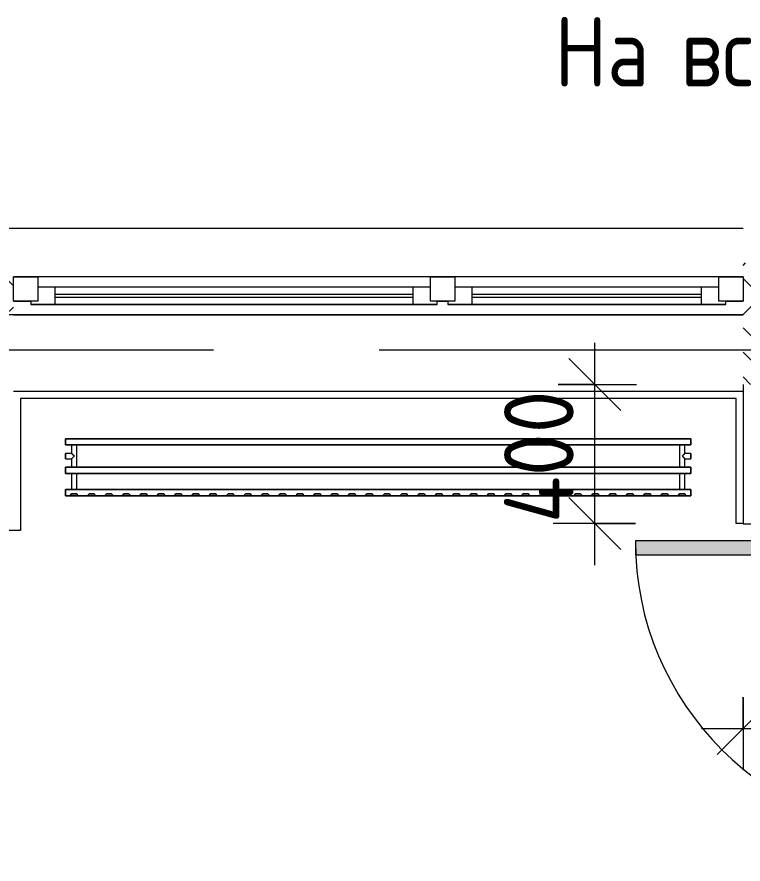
# Model space of a CAD drawing. Header units: millimetres. Extents: x 35787 to 244346, y -8553 to 29000.
# Drawn here: x 48770 to 50860, y 25520 to 27958 of the extents above; entities that cross this region are included whole.
import ezdxf

# ---------------------------------------------------------------- set-up
doc = ezdxf.new("R2010")
doc.units = ezdxf.units.MM
doc.linetypes.add('Осевая', pattern=[3175, 635, -476.25, 1587.5, -476.25])
for name, color, linetype, lineweight in [('A-ANNO-DIMS', 7, 'Continuous', 9), ('A-ANNO-DIMS-100', 7, 'Continuous', 9), ('A-GLAZ', 7, 'Continuous', 9), ('A-WALL', 7, 'Continuous', 9), ('A-WALL-IDEN', 7, 'Continuous', 9), ('I-WALL', 7, 'Continuous', 9), ('Оси-2', 7, 'Осевая', 9)]:
    doc.layers.add(name, color=color, linetype=linetype, lineweight=lineweight)
for name, color, linetype, lineweight, true_color in [('A-DOOR-1', 7, 'Continuous', 9, 0xaaaaaa), ('A-DOOR-2', 7, 'Continuous', 9, 0xe2e2e2), ('A-DOOR-FRAM-1', 7, 'Continuous', 9, 0xe2e2e2), ('A-DOOR-FRAM-2', 7, 'Continuous', 9, 0xaaaaaa), ('A-FLOR-1', 7, 'Continuous', 9, 0xaaaaaa), ('I-WALL-3', 7, 'Continuous', 9, 0x008040), ('M-EQPM-1', 7, 'Continuous', 9, 0xaaaaaa)]:
    doc.layers.add(name, color=color, linetype=linetype, lineweight=lineweight, true_color=true_color)
doc.styles.add('GOST Common_1', font='GOST_Common.ttf', dxfattribs={"width": 0.9, "height": 200})
doc.styles.add('ISOCPEUR_1', font='isocpeur.ttf', dxfattribs={"width": 0.9, "height": 200})
doc.dimstyles.new('ISO-2_0_0_9К_Средний_округл2_1', dxfattribs={"dimscale": 304.8, "dimtxt": 199.196235, "dimasz": 0.492126, "dimexe": 0.393701, "dimexo": 0, "dimgap": 0, "dimtad": 1, "dimdec": 0, "dimrnd": 10, "dimzin": 0, "dimdsep": 46, "dimtxsty": 'ISOCPEUR_1', "dimblk1": 'OBLIQUE', "dimblk2": 'OBLIQUE', "dimsah": 1, "dimcen": 0.09, "dimdle": 0.393701, "dimazin": 0, "dimtfac": 1, "dimtdec": 4, "dimtix": 1, "dimtmove": 0, "dimatfit": 3, "dimfxl": 1, "dimtvp": 1, "dimtolj": 1, "dimtzin": 0, "dimarcsym": 2})
pattern_1 = [(45, (0, 0), (-70.71068, 70.71068), []), (135, (0, 0), (-70.71068, -70.71068), [])]

# ---------------------------------------------------------------- blocks, each defined once
blk = doc.blocks.new('120_Окно_СКБ_2Ст - 120_Окно_СКБ_2Ст 2100х2400 _мал створка справа_-19092174-План монтажа стен и перегородок 1 этажа  в осях 12-23')
at = {"layer": 'A-GLAZ'}
for p, q in [((-1050, -75), (-1050, -5)), ((-1050, -5), (-980, -5)), ((1050, -5), (-1050, -5)), ((-980, -5), (-980, -75)), ((150, -75), (150, -5)), ((150, -5), (220, -5)), ((220, -5), (220, -75)), ((980, -75), (980, -5)), ((980, -5), (1050, -5)), ((1050, -5), (1050, -75)), ((150, -35), (-980, -35)), ((-980, -35), (-980, -75)), ((-930, -85), (-930, -35)), ((100, -85), (100, -35)), ((150, -75), (150, -35)), ((980, -35), (220, -35)), ((220, -35), (220, -75)), ((270, -85), (270, -35)), ((930, -85), (930, -35)), ((980, -75), (980, -35)), ((-930, -55), (100, -55)), ((100, -65), (-930, -65)), ((270, -55), (930, -55)), ((930, -65), (270, -65)), ((-980, -75), (-1050, -75)), ((-1050, -75), (-1000, -75)), ((-980, -75), (-1000, -75)), ((-1000, -75), (-1000, -85)), ((-1000, -85), (170, -85)), ((170, -85), (-1000, -85)), ((220, -75), (150, -75)), ((170, -75), (150, -75)), ((170, -75), (200, -75)), ((170, -85), (170, -75)), ((220, -75), (200, -75)), ((200, -75), (200, -85)), ((200, -85), (1000, -85)), ((1000, -85), (200, -85)), ((1050, -75), (980, -75)), ((1000, -75), (980, -75)), ((1000, -75), (1050, -75)), ((1000, -85), (1000, -75))]:
    blk.add_line(p, q, dxfattribs=at)
blk = doc.blocks.new('110_Дверь_СКБ_1Ст_Внутренняя1 - Д-26л 950х2100 EIW30-32941023-План монтажа стен и перегородок 1 этажа  в осях 12-23')
at = {"layer": 'A-DOOR-1'}
h = blk.add_hatch(dxfattribs=at)
h.set_pattern_fill('FP_30', color=256, style=0, pattern_type=2)
h.set_pattern_definition([(135, (1826.41, 164.685), (-14.14214, -14.14214), []), (225, (1826.41, 164.685), (14.14214, -14.14214), [])])
h.paths.add_polyline_path([(462.5, -100), (487.5, -100), (487.5, 100), (462.5, 100), (462.5, 21)])
at = {"layer": 'A-DOOR-2'}
h = blk.add_hatch(color=256, dxfattribs=at)
h.paths.add_polyline_path([(-437.5, 21), (-437.5, 20), (-402.5, 21), (-402.5, 60), (-412.5, 60), (-412.5, 100), (-437.5, 100)])
h.paths.add_polyline_path([(427.5, 60), (427.5, 20), (462.5, 21), (462.5, 100), (437.5, 100), (437.5, 60)])
at = {"layer": 'A-DOOR-FRAM-1'}
for points in [[(397.5, 100), (437.5, 100), (437.5, 950), (397.5, 950), (397.5, 746.5)], [(-492.5, 100), (-422.5, 100), (-422.5, 108), (-492.5, 108)], [(447.5, 100), (517.5, 100), (517.5, 108), (447.5, 108)], [(-437.5, -100), (-422.5, -100), (-422.5, 20), (-437.5, 20)], [(447.5, -100), (462.5, -100), (462.5, 20), (447.5, 20)], [(-492.5, -108), (-422.5, -108), (-422.5, -100), (-492.5, -100)], [(447.5, -108), (517.5, -108), (517.5, -100), (447.5, -100)]]:
    blk.add_hatch(color=256, dxfattribs=at).paths.add_polyline_path(points)
at = {"layer": 'A-DOOR-FRAM-2'}
h = blk.add_hatch(dxfattribs=at)
h.set_pattern_fill('FP_31', color=256, style=0, pattern_type=2)
h.set_pattern_definition([(45, (-296.384, 164.685), (-14.1421, 14.1421), []), (135, (-296.384, 164.685), (-14.1421, -14.1421), [])])
h.paths.add_polyline_path([(-462.5, -100), (-437.5, -100), (-437.5, 100), (-462.5, 100), (-462.5, 21)])
at = {"layer": 'A-DOOR-1'}
for p, q in [((437.5, 950), (397.5, 950)), ((397.5, 950), (397.5, 100)), ((437.5, 100), (437.5, 950)), ((397.5, 100), (437.5, 100))]:
    blk.add_line(p, q, dxfattribs=at)
blk.add_arc((437.5, 100), 850, 90, 180, dxfattribs=at)
at = {"layer": 'A-DOOR-FRAM-2'}
for p, q in [((-422.5, 108), (-492.5, 108)), ((-492.5, 108), (-492.5, 100)), ((-492.5, 100), (-422.5, 100)), ((-437.5, 100), (-462.5, 100)), ((-462.5, 100), (-462.5, -100)), ((-412.5, 100), (-437.5, 100)), ((-437.5, 100), (-437.5, 20)), ((-437.5, -100), (-437.5, 100)), ((-422.5, 100), (-437.5, 100)), ((-437.5, 100), (-437.5, 99)), ((-437.5, 99), (-422.5, 99)), ((-422.5, 100), (-422.5, 108)), ((-422.5, 99), (-422.5, 100)), ((-412.5, 60), (-412.5, 100)), ((437.5, 100), (437.5, 60)), ((462.5, 100), (437.5, 100)), ((517.5, 108), (447.5, 108)), ((447.5, 108), (447.5, 100)), ((462.5, 100), (447.5, 100)), ((447.5, 100), (447.5, 99)), ((447.5, 100), (517.5, 100)), ((447.5, 99), (462.5, 99)), ((462.5, 20), (462.5, 100)), ((487.5, 100), (462.5, 100)), ((462.5, 100), (462.5, -100)), ((462.5, 99), (462.5, 100)), ((487.5, -100), (487.5, 100)), ((517.5, 100), (517.5, 108)), ((-402.5, 60), (-412.5, 60)), ((-402.5, 20), (-402.5, 60)), ((437.5, 60), (427.5, 60)), ((427.5, 60), (427.5, 20)), ((-437.5, 20), (-402.5, 20)), ((-422.5, 20), (-437.5, 20)), ((-437.5, 20), (-437.5, -100)), ((-422.5, -100), (-422.5, 20)), ((427.5, 20), (462.5, 20)), ((462.5, 20), (447.5, 20)), ((447.5, 20), (447.5, -100)), ((462.5, -100), (462.5, 20)), ((-422.5, -100), (-492.5, -100)), ((-492.5, -100), (-492.5, -108)), ((-492.5, -108), (-422.5, -108)), ((-462.5, -100), (-437.5, -100)), ((-437.5, -100), (-422.5, -100)), ((-422.5, -108), (-422.5, -100)), ((447.5, -100), (462.5, -100)), ((517.5, -100), (447.5, -100)), ((447.5, -100), (447.5, -108)), ((447.5, -108), (517.5, -108)), ((462.5, -100), (487.5, -100)), ((517.5, -108), (517.5, -100))]:
    blk.add_line(p, q, dxfattribs=at)
blk = doc.blocks.new('radiator_prado_classic_z_tip_30_po exemplyaru - Classic Z Тип 30-500-V63-План монтажа стен и перегородок 1 этажа  в осях 12-23')
at = {"layer": 'M-EQPM-1'}
for p, q in [((0, 228), (0, 210)), ((1800, 228), (0, 228)), ((0, 210), (0, 228)), ((0, 228), (12.5, 228)), ((12.5, 228), (37.5, 228)), ((37.5, 228), (12.5, 228)), ((12.5, 228), (37.5, 228)), ((12.5, 228), (17.5, 223)), ((12.5, 228), (17.5, 223)), ((32.5, 223), (17.5, 223)), ((17.5, 223), (32.5, 223)), ((32.5, 223), (37.5, 228)), ((37.5, 228), (32.5, 223)), ((37.5, 228), (62.5, 228)), ((62.5, 228), (87.5, 228)), ((87.5, 228), (62.5, 228)), ((62.5, 228), (87.5, 228)), ((62.5, 228), (67.5, 223)), ((62.5, 228), (67.5, 223)), ((82.5, 223), (67.5, 223)), ((67.5, 223), (82.5, 223)), ((82.5, 223), (87.5, 228)), ((87.5, 228), (82.5, 223)), ((87.5, 228), (112.5, 228)), ((112.5, 228), (137.5, 228)), ((137.5, 228), (112.5, 228)), ((112.5, 228), (137.5, 228)), ((112.5, 228), (117.5, 223)), ((112.5, 228), (117.5, 223)), ((132.5, 223), (117.5, 223)), ((117.5, 223), (132.5, 223)), ((132.5, 223), (137.5, 228)), ((137.5, 228), (132.5, 223)), ((137.8, 228), (162.5, 228)), ((162.5, 228), (187.5, 228)), ((187.5, 228), (162.5, 228)), ((162.5, 228), (187.5, 228)), ((162.5, 228), (167.5, 223)), ((162.5, 228), (167.5, 223)), ((182.5, 223), (167.5, 223)), ((167.5, 223), (182.5, 223)), ((182.5, 223), (187.5, 228)), ((187.5, 228), (182.5, 223)), ((187.5, 228), (212.5, 228)), ((212.5, 228), (237.5, 228)), ((237.5, 228), (212.5, 228)), ((212.5, 228), (237.5, 228)), ((212.5, 228), (217.5, 223)), ((212.5, 228), (217.5, 223)), ((232.5, 223), (217.5, 223)), ((217.5, 223), (232.5, 223)), ((232.5, 223), (237.5, 228)), ((237.5, 228), (232.5, 223)), ((237.5, 228), (262.5, 228)), ((262.5, 228), (287.5, 228)), ((287.5, 228), (262.5, 228)), ((262.5, 228), (287.5, 228)), ((262.5, 228), (267.5, 223)), ((262.5, 228), (267.5, 223)), ((282.5, 223), (267.5, 223)), ((267.5, 223), (282.5, 223)), ((282.5, 223), (287.5, 228)), ((287.5, 228), (282.5, 223)), ((287.5, 228), (312.5, 228)), ((312.5, 228), (337.5, 228)), ((337.5, 228), (312.5, 228)), ((312.5, 228), (337.5, 228)), ((312.5, 228), (317.5, 223)), ((312.5, 228), (317.5, 223)), ((332.5, 223), (317.5, 223)), ((317.5, 223), (332.5, 223)), ((332.5, 223), (337.5, 228)), ((337.5, 228), (332.5, 223)), ((337.5, 228), (362.5, 228)), ((362.5, 228), (387.5, 228)), ((387.5, 228), (362.5, 228)), ((362.5, 228), (387.5, 228)), ((362.5, 228), (367.5, 223)), ((362.5, 228), (367.5, 223)), ((382.5, 223), (367.5, 223)), ((367.5, 223), (382.5, 223)), ((382.5, 223), (387.5, 228)), ((387.5, 228), (382.5, 223)), ((387.5, 228), (412.5, 228)), ((412.5, 228), (437.5, 228)), ((437.5, 228), (412.5, 228)), ((412.5, 228), (437.5, 228)), ((412.5, 228), (417.5, 223)), ((412.5, 228), (417.5, 223)), ((432.5, 223), (417.5, 223)), ((417.5, 223), (432.5, 223)), ((432.5, 223), (437.5, 228)), ((437.5, 228), (432.5, 223)), ((437.5, 228), (462.5, 228)), ((462.5, 228), (487.5, 228)), ((487.5, 228), (462.5, 228)), ((462.5, 228), (487.5, 228)), ((462.5, 228), (467.5, 223)), ((462.5, 228), (467.5, 223)), ((482.5, 223), (467.5, 223)), ((467.5, 223), (482.5, 223)), ((482.5, 223), (487.5, 228)), ((487.5, 228), (482.5, 223)), ((487.5, 228), (512.5, 228)), ((512.5, 228), (537.5, 228)), ((537.5, 228), (512.5, 228)), ((512.5, 228), (537.5, 228)), ((512.5, 228), (517.5, 223)), ((512.5, 228), (517.5, 223)), ((532.5, 223), (517.5, 223)), ((517.5, 223), (532.5, 223)), ((532.5, 223), (537.5, 228)), ((537.5, 228), (532.5, 223)), ((537.5, 228), (562.5, 228)), ((562.5, 228), (587.5, 228)), ((587.5, 228), (562.5, 228)), ((562.5, 228), (587.5, 228)), ((562.5, 228), (567.5, 223)), ((562.5, 228), (567.5, 223)), ((582.5, 223), (567.5, 223)), ((567.5, 223), (582.5, 223)), ((582.5, 223), (587.5, 228)), ((587.5, 228), (582.5, 223)), ((587.5, 228), (612.5, 228)), ((612.5, 228), (637.5, 228)), ((637.5, 228), (612.5, 228)), ((612.5, 228), (637.5, 228)), ((612.5, 228), (617.5, 223)), ((612.5, 228), (617.5, 223)), ((632.5, 223), (617.5, 223)), ((617.5, 223), (632.5, 223)), ((632.5, 223), (637.5, 228)), ((637.5, 228), (632.5, 223)), ((637.5, 228), (662.5, 228)), ((662.5, 228), (687.5, 228)), ((687.5, 228), (662.5, 228)), ((662.5, 228), (687.5, 228)), ((662.5, 228), (667.5, 223)), ((662.5, 228), (667.5, 223)), ((682.5, 223), (667.5, 223)), ((667.5, 223), (682.5, 223)), ((682.5, 223), (687.5, 228)), ((687.5, 228), (682.5, 223)), ((687.5, 228), (712.5, 228)), ((712.5, 228), (737.5, 228)), ((737.5, 228), (712.5, 228)), ((712.5, 228), (737.5, 228)), ((712.5, 228), (717.5, 223)), ((712.5, 228), (717.5, 223)), ((732.5, 223), (717.5, 223)), ((717.5, 223), (732.5, 223)), ((732.5, 223), (737.5, 228)), ((737.5, 228), (732.5, 223)), ((737.5, 228), (762.5, 228)), ((762.5, 228), (787.5, 228)), ((787.5, 228), (762.5, 228)), ((762.5, 228), (787.5, 228)), ((762.5, 228), (767.5, 223)), ((762.5, 228), (767.5, 223)), ((782.5, 223), (767.5, 223)), ((767.5, 223), (782.5, 223)), ((782.5, 223), (787.5, 228)), ((787.5, 228), (782.5, 223)), ((787.5, 228), (812.5, 228)), ((812.5, 228), (837.5, 228)), ((837.5, 228), (812.5, 228)), ((812.5, 228), (837.5, 228)), ((812.5, 228), (817.5, 223)), ((812.5, 228), (817.5, 223)), ((832.5, 223), (817.5, 223)), ((817.5, 223), (832.5, 223)), ((832.5, 223), (837.5, 228)), ((837.5, 228), (832.5, 223)), ((837.5, 228), (862.5, 228)), ((862.5, 228), (887.5, 228)), ((887.5, 228), (862.5, 228)), ((862.5, 228), (887.5, 228)), ((862.5, 228), (867.5, 223)), ((862.5, 228), (867.5, 223)), ((882.5, 223), (867.5, 223)), ((867.5, 223), (882.5, 223)), ((882.5, 223), (887.5, 228)), ((887.5, 228), (882.5, 223)), ((887.5, 228), (912.5, 228)), ((912.5, 228), (937.5, 228)), ((937.5, 228), (912.5, 228)), ((912.5, 228), (937.5, 228)), ((912.5, 228), (917.5, 223)), ((912.5, 228), (917.5, 223)), ((932.5, 223), (917.5, 223)), ((917.5, 223), (932.5, 223)), ((932.5, 223), (937.5, 228)), ((937.5, 228), (932.5, 223)), ((937.5, 228), (962.5, 228)), ((962.5, 228), (987.5, 228)), ((987.5, 228), (962.5, 228)), ((962.5, 228), (987.5, 228)), ((962.5, 228), (967.5, 223)), ((962.5, 228), (967.5, 223)), ((982.5, 223), (967.5, 223)), ((967.5, 223), (982.5, 223)), ((982.5, 223), (987.5, 228)), ((987.5, 228), (982.5, 223)), ((987.5, 228), (1012.5, 228)), ((1012.5, 228), (1037.5, 228)), ((1037.5, 228), (1012.5, 228)), ((1012.5, 228), (1037.5, 228)), ((1012.5, 228), (1017.5, 223)), ((1012.5, 228), (1017.5, 223)), ((1032.5, 223), (1017.5, 223)), ((1017.5, 223), (1032.5, 223)), ((1032.5, 223), (1037.5, 228)), ((1037.5, 228), (1032.5, 223)), ((1037.5, 228), (1062.5, 228)), ((1062.5, 228), (1087.5, 228)), ((1087.5, 228), (1062.5, 228)), ((1062.5, 228), (1087.5, 228)), ((1062.5, 228), (1067.5, 223)), ((1062.5, 228), (1067.5, 223)), ((1082.5, 223), (1067.5, 223)), ((1067.5, 223), (1082.5, 223)), ((1082.5, 223), (1087.5, 228)), ((1087.5, 228), (1082.5, 223)), ((1087.5, 228), (1112.5, 228)), ((1112.5, 228), (1137.5, 228)), ((1137.5, 228), (1112.5, 228)), ((1112.5, 228), (1137.5, 228)), ((1112.5, 228), (1117.5, 223)), ((1112.5, 228), (1117.5, 223)), ((1132.5, 223), (1117.5, 223)), ((1117.5, 223), (1132.5, 223)), ((1132.5, 223), (1137.5, 228)), ((1137.5, 228), (1132.5, 223)), ((1137.5, 228), (1162.5, 228)), ((1162.5, 228), (1187.5, 228)), ((1187.5, 228), (1162.5, 228)), ((1162.5, 228), (1187.5, 228)), ((1162.5, 228), (1167.5, 223)), ((1162.5, 228), (1167.5, 223)), ((1182.5, 223), (1167.5, 223)), ((1167.5, 223), (1182.5, 223)), ((1182.5, 223), (1187.5, 228)), ((1187.5, 228), (1182.5, 223)), ((1187.5, 228), (1212.5, 228)), ((1212.5, 228), (1237.5, 228)), ((1237.5, 228), (1212.5, 228)), ((1212.5, 228), (1237.5, 228)), ((1212.5, 228), (1217.5, 223)), ((1212.5, 228), (1217.5, 223)), ((1232.5, 223), (1217.5, 223)), ((1217.5, 223), (1232.5, 223)), ((1232.5, 223), (1237.5, 228)), ((1237.5, 228), (1232.5, 223)), ((1237.5, 228), (1262.5, 228)), ((1262.5, 228), (1287.5, 228)), ((1287.5, 228), (1262.5, 228)), ((1262.5, 228), (1287.5, 228)), ((1262.5, 228), (1267.5, 223)), ((1262.5, 228), (1267.5, 223)), ((1282.5, 223), (1267.5, 223)), ((1267.5, 223), (1282.5, 223)), ((1282.5, 223), (1287.5, 228)), ((1287.5, 228), (1282.5, 223)), ((1287.5, 228), (1312.5, 228)), ((1312.5, 228), (1337.5, 228)), ((1337.5, 228), (1312.5, 228)), ((1312.5, 228), (1337.5, 228)), ((1312.5, 228), (1317.5, 223)), ((1312.5, 228), (1317.5, 223)), ((1332.5, 223), (1317.5, 223)), ((1317.5, 223), (1332.5, 223)), ((1332.5, 223), (1337.5, 228)), ((1337.5, 228), (1332.5, 223)), ((1337.5, 228), (1362.5, 228)), ((1362.5, 228), (1387.5, 228)), ((1387.5, 228), (1362.5, 228)), ((1362.5, 228), (1387.5, 228)), ((1362.5, 228), (1367.5, 223)), ((1362.5, 228), (1367.5, 223)), ((1382.5, 223), (1367.5, 223)), ((1367.5, 223), (1382.5, 223)), ((1382.5, 223), (1387.5, 228)), ((1387.5, 228), (1382.5, 223)), ((1387.5, 228), (1412.5, 228)), ((1412.5, 228), (1437.5, 228)), ((1437.5, 228), (1412.5, 228)), ((1412.5, 228), (1437.5, 228)), ((1412.5, 228), (1417.5, 223)), ((1412.5, 228), (1417.5, 223)), ((1432.5, 223), (1417.5, 223)), ((1417.5, 223), (1432.5, 223)), ((1432.5, 223), (1437.5, 228)), ((1437.5, 228), (1432.5, 223)), ((1437.5, 228), (1462.5, 228)), ((1462.5, 228), (1487.5, 228)), ((1487.5, 228), (1462.5, 228)), ((1462.5, 228), (1487.5, 228)), ((1462.5, 228), (1467.5, 223)), ((1462.5, 228), (1467.5, 223)), ((1482.5, 223), (1467.5, 223)), ((1467.5, 223), (1482.5, 223)), ((1482.5, 223), (1487.5, 228)), ((1487.5, 228), (1482.5, 223)), ((1487.5, 228), (1512.5, 228)), ((1512.5, 228), (1537.5, 228)), ((1537.5, 228), (1512.5, 228)), ((1512.5, 228), (1537.5, 228)), ((1512.5, 228), (1517.5, 223)), ((1512.5, 228), (1517.5, 223)), ((1532.5, 223), (1517.5, 223)), ((1517.5, 223), (1532.5, 223)), ((1532.5, 223), (1537.5, 228)), ((1537.5, 228), (1532.5, 223)), ((1537.5, 228), (1562.5, 228)), ((1562.5, 228), (1587.5, 228)), ((1587.5, 228), (1562.5, 228)), ((1562.5, 228), (1587.5, 228)), ((1562.5, 228), (1567.5, 223)), ((1562.5, 228), (1567.5, 223)), ((1582.5, 223), (1567.5, 223)), ((1567.5, 223), (1582.5, 223)), ((1582.5, 223), (1587.5, 228)), ((1587.5, 228), (1582.5, 223)), ((1587.5, 228), (1612.5, 228)), ((1612.5, 228), (1637.5, 228)), ((1637.5, 228), (1612.5, 228)), ((1612.5, 228), (1637.5, 228)), ((1612.5, 228), (1617.5, 223)), ((1612.5, 228), (1617.5, 223)), ((1632.5, 223), (1617.5, 223)), ((1617.5, 223), (1632.5, 223)), ((1632.5, 223), (1637.5, 228)), ((1637.5, 228), (1632.5, 223)), ((1637.5, 228), (1662.5, 228)), ((1662.5, 228), (1687.5, 228)), ((1687.5, 228), (1662.5, 228)), ((1662.5, 228), (1687.5, 228)), ((1662.5, 228), (1667.5, 223)), ((1662.5, 228), (1667.5, 223)), ((1682.5, 223), (1667.5, 223)), ((1667.5, 223), (1682.5, 223)), ((1682.5, 223), (1687.5, 228)), ((1687.5, 228), (1682.5, 223)), ((1687.5, 228), (1712.5, 228)), ((1712.5, 228), (1737.5, 228)), ((1737.5, 228), (1712.5, 228)), ((1712.5, 228), (1737.5, 228)), ((1712.5, 228), (1717.5, 223)), ((1712.5, 228), (1717.5, 223)), ((1732.5, 223), (1717.5, 223)), ((1717.5, 223), (1732.5, 223)), ((1732.5, 223), (1737.5, 228)), ((1737.5, 228), (1732.5, 223)), ((1737.5, 228), (1762.5, 228)), ((1762.5, 228), (1787.5, 228)), ((1787.5, 228), (1762.5, 228)), ((1762.5, 228), (1787.5, 228)), ((1762.5, 228), (1767.5, 223)), ((1762.5, 228), (1767.5, 223)), ((1782.5, 223), (1767.5, 223)), ((1767.5, 223), (1782.5, 223)), ((1782.5, 223), (1787.5, 228)), ((1787.5, 228), (1782.5, 223)), ((1787.5, 228), (1800, 228)), ((1800, 210), (1800, 228)), ((1800, 228), (1800, 210)), ((0, 210), (1800, 210)), ((17.5, 210), (0, 210)), ((17.5, 210), (17.5, 164)), ((17.5, 210), (17.5, 164)), ((32.5, 210), (17.5, 210)), ((17.5, 210), (32.5, 210)), ((17.8, 210), (17.5, 210)), ((17.5, 210), (32.5, 210)), ((19.7, 210), (17.8, 210)), ((31.5, 210), (18.5, 210)), ((21.2, 210), (19.7, 210)), ((32.5, 210), (21.2, 210)), ((32.5, 164), (32.5, 210)), ((32.5, 164), (32.5, 210)), ((1767.5, 210), (32.5, 210)), ((1767.5, 210), (1767.5, 164)), ((1767.5, 210), (1767.5, 164)), ((1782.5, 210), (1767.5, 210)), ((1767.5, 210), (1782.5, 210)), ((1773.1, 210), (1767.5, 210)), ((1767.5, 210), (1776.9, 210)), ((1769.7, 210), (1768.5, 210)), ((1781.5, 210), (1771.2, 210)), ((1782.5, 210), (1773.1, 210)), ((1776.9, 210), (1778.7, 210)), ((1778.7, 210), (1782.2, 210)), ((1782.2, 210), (1782.5, 210)), ((1782.5, 164), (1782.5, 210)), ((1782.5, 164), (1782.5, 210)), ((1800, 210), (1782.5, 210)), ((1800, 164), (0, 164)), ((0, 164), (0, 146)), ((0, 146), (0, 164)), ((0, 164), (17.5, 164)), ((32.5, 164), (17.5, 164)), ((17.5, 164), (17.8, 164)), ((19.7, 164), (17.5, 164)), ((17.5, 164), (32.5, 164)), ((17.8, 164), (18.5, 164)), ((18.5, 164), (19.7, 164)), ((18.5, 164), (31.5, 164)), ((19.7, 164), (21.2, 164)), ((21.2, 164), (19.7, 164)), ((21.2, 164), (23.1, 164)), ((23.1, 164), (21.2, 164)), ((23.1, 164), (25, 164)), ((28.7, 164), (23.1, 164)), ((25, 164), (26.9, 164)), ((26.9, 164), (28.7, 164)), ((28.7, 164), (32.5, 164)), ((31.5, 164), (28.7, 164)), ((32.5, 164), (31.5, 164)), ((32.5, 164), (1767.5, 164)), ((1771.2, 164), (1767.5, 164)), ((1767.5, 164), (1782.5, 164)), ((1767.8, 164), (1767.5, 164)), ((1767.5, 164), (1776.9, 164)), ((1768.5, 164), (1767.8, 164)), ((1782.5, 164), (1768.5, 164)), ((1768.5, 164), (1769.7, 164)), ((1773.1, 164), (1771.2, 164)), ((1771.2, 164), (1781.5, 164)), ((1778.7, 164), (1773.1, 164)), ((1776.9, 164), (1782.5, 164)), ((1781.5, 164), (1778.7, 164)), ((1782.2, 164), (1781.5, 164)), ((1782.5, 164), (1782.2, 164)), ((1782.5, 164), (1800, 164)), ((1800, 146), (1800, 164)), ((1800, 164), (1800, 146)), ((0, 146), (1800, 146)), ((17.5, 146), (0, 146)), ((17.5, 146), (17.5, 121.5)), ((17.5, 146), (17.5, 121.5)), ((17.5, 146), (32.5, 146)), ((17.8, 146), (17.5, 146)), ((17.5, 146), (17.8, 146)), ((32.5, 146), (17.5, 146)), ((18.5, 146), (17.8, 146)), ((17.8, 146), (18.5, 146)), ((19.7, 146), (18.5, 146)), ((18.5, 146), (32.5, 146)), ((31.5, 146), (18.5, 146)), ((21.2, 146), (19.7, 146)), ((23.1, 146), (21.2, 146)), ((25, 146), (23.1, 146)), ((26.9, 146), (25, 146)), ((28.7, 146), (26.9, 146)), ((30.3, 146), (28.7, 146)), ((31.5, 146), (30.3, 146)), ((32.2, 146), (31.5, 146)), ((32.5, 146), (32.2, 146)), ((32.5, 82), (32.5, 146)), ((32.5, 82), (32.5, 146)), ((1767.5, 146), (32.5, 146)), ((1767.5, 146), (1767.5, 82)), ((1767.5, 146), (1767.5, 82)), ((1767.5, 146), (1768.5, 146)), ((1782.5, 146), (1767.5, 146)), ((1767.5, 146), (1782.5, 146)), ((1771.2, 146), (1767.5, 146)), ((1768.5, 146), (1769.7, 146)), ((1769.7, 146), (1768.5, 146)), ((1769.7, 146), (1771.2, 146)), ((1771.2, 146), (1781.5, 146)), ((1773.1, 146), (1771.2, 146)), ((1781.5, 146), (1771.2, 146)), ((1778.7, 146), (1773.1, 146)), ((1782.5, 146), (1778.7, 146)), ((1781.5, 146), (1782.5, 146)), ((1782.5, 121.5), (1782.5, 146)), ((1782.5, 121.5), (1782.5, 146)), ((1800, 146), (1782.5, 146)), ((17.5, 121.5), (0, 121.5)), ((17.5, 121.5), (0, 121.5)), ((0, 121.5), (0, 121.2)), ((0, 106.5), (0, 121.5)), ((0, 121.2), (0, 106.8)), ((0, 121.2), (0, 120.5)), ((0, 120.5), (0, 121.2)), ((0, 121.2), (0, 121.2)), ((0, 120.5), (0, 119.3)), ((0, 119.3), (0, 120.5)), ((0, 119.3), (0, 117.8)), ((0, 117.8), (0, 119.3)), ((0, 117.8), (0, 115.9)), ((0, 115.9), (0, 117.8)), ((0, 115.9), (0, 114)), ((0, 114), (0, 115.9)), ((0, 114), (0, 112.1)), ((0, 112.1), (0, 114)), ((0, 112.1), (0, 108.7)), ((0, 108.7), (0, 112.1)), ((0, 108.7), (0, 107.5)), ((0, 106.8), (0, 108.7)), ((0, 107.5), (0, 106.8)), ((0, 106.8), (0, 106.5)), ((0, 106.8), (0, 106.8)), ((0, 106.5), (17.5, 106.5)), ((0, 106.5), (17.5, 106.5)), ((17.5, 106.5), (17.5, 82)), ((17.5, 106.5), (17.5, 82)), ((1800, 121.5), (1782.5, 121.5)), ((1800, 121.5), (1782.5, 121.5)), ((1782.5, 82), (1782.5, 106.5)), ((1782.5, 106.5), (1800, 106.5)), ((1782.5, 82), (1782.5, 106.5)), ((1782.5, 106.5), (1800, 106.5)), ((1800, 121.5), (1800, 106.5)), ((1800, 121.2), (1800, 121.5)), ((1800, 121.5), (1800, 121.2)), ((1800, 121.2), (1800, 121.5)), ((1800, 106.8), (1800, 121.2)), ((1800, 121.2), (1800, 106.8)), ((1800, 120.5), (1800, 121.2)), ((1800, 117.8), (1800, 120.5)), ((1800, 106.8), (1800, 117.8)), ((1800, 106.5), (1800, 106.8)), ((1800, 106.8), (1800, 106.5)), ((1800, 106.5), (1800, 106.8)), ((1800, 82), (0, 82)), ((0, 82), (0, 64)), ((0, 64), (0, 82)), ((0, 82), (17.5, 82)), ((17.8, 82), (17.5, 82)), ((17.5, 82), (17.8, 82)), ((32.5, 82), (17.5, 82)), ((17.5, 82), (32.5, 82)), ((18.5, 82), (17.8, 82)), ((17.8, 82), (19.7, 82)), ((19.7, 82), (18.5, 82)), ((18.5, 82), (31.5, 82)), ((21.2, 82), (19.7, 82)), ((19.7, 82), (21.2, 82)), ((23.1, 82), (21.2, 82)), ((21.2, 82), (23.1, 82)), ((25, 82), (23.1, 82)), ((23.1, 82), (25, 82)), ((26.9, 82), (25, 82)), ((25, 82), (26.9, 82)), ((28.7, 82), (26.9, 82)), ((26.9, 82), (28.7, 82)), ((30.3, 82), (28.7, 82)), ((28.7, 82), (30.3, 82)), ((32.5, 82), (30.3, 82)), ((30.3, 82), (31.5, 82)), ((31.5, 82), (32.2, 82)), ((32.2, 82), (32.5, 82)), ((32.5, 82), (1767.5, 82)), ((1771.2, 82), (1767.5, 82)), ((1767.5, 82), (1782.5, 82)), ((1782.5, 82), (1767.5, 82)), ((1767.5, 82), (1778.7, 82)), ((1768.5, 82), (1769.7, 82)), ((1782.5, 82), (1771.2, 82)), ((1771.2, 82), (1781.5, 82)), ((1778.7, 82), (1782.5, 82)), ((1782.5, 82), (1800, 82)), ((1800, 64), (1800, 82)), ((1800, 82), (1800, 64)), ((1800, 64), (0, 64)), ((0, 64), (1800, 64))]:
    blk.add_line(p, q, dxfattribs=at)
for points, knots in [([(17.8, 121.2), (17.7, 121.3), (17.7, 121.3), (17.5, 121.5), (17.5, 121.5), (17.5, 121.5)], [0.8571429, 0.8571429, 0.8571429, 0.8571429, 0.8928571, 0.9285714, 1, 1, 1, 1]), ([(17.5, 121.5), (17.5, 121.5), (17.5, 121.5), (17.7, 121.3), (17.7, 121.3), (17.8, 121.2)], [0, 0, 0, 0, 0.0714286, 0.1071429, 0.1428571, 0.1428571, 0.1428571, 0.1428571]), ([(17.5, 121.5), (17.5, 121.5), (17.5, 121.5), (17.7, 121.3), (17.7, 121.3), (17.8, 121.2)], [0, 0, 0, 0, 0.0714286, 0.1071429, 0.1428571, 0.1428571, 0.1428571, 0.1428571]), ([(25, 114), (24.5, 114.5), (23.6, 115.4), (22.4, 116.6), (21.6, 117.4), (21.1, 117.9), (20.8, 118.2), (20.5, 118.5), (20.2, 118.8), (19.8, 119.1), (19.6, 119.4), (19.3, 119.7), (19, 120), (18.7, 120.3), (18.5, 120.5), (18.3, 120.7), (18.1, 120.9), (17.9, 121.1), (17.8, 121.2), (17.7, 121.3), (17.5, 121.5), (17.5, 121.5), (17.5, 121.5)], [0, 0, 0, 0, 0.142857, 0.285714, 0.357143, 0.392857, 0.428571, 0.464286, 0.5, 0.535714, 0.571429, 0.607143, 0.642857, 0.678571, 0.714286, 0.75, 0.785714, 0.821429, 0.857143, 0.892857, 0.928571, 1, 1, 1, 1]), ([(17.5, 106.5), (17.5, 106.5), (17.5, 106.5), (17.7, 106.7), (17.8, 106.8), (17.9, 106.9), (18.1, 107.1), (18.3, 107.3), (18.5, 107.5), (18.7, 107.7), (19, 108), (19.3, 108.3), (19.6, 108.6), (19.8, 108.9), (20.3, 109.3), (20.7, 109.7), (21.1, 110.1), (21.6, 110.6), (22.4, 111.4), (23.6, 112.6), (24.5, 113.5), (25, 114)], [0, 0, 0, 0, 0.071429, 0.107143, 0.142857, 0.178571, 0.214286, 0.25, 0.285714, 0.321429, 0.357143, 0.392857, 0.428571, 0.464286, 0.5, 0.571429, 0.607143, 0.642857, 0.714286, 0.857143, 1, 1, 1, 1]), ([(17.5, 106.5), (17.5, 106.5), (17.5, 106.5), (17.7, 106.7), (17.7, 106.7), (17.8, 106.8)], [0, 0, 0, 0, 0.0714286, 0.1071429, 0.1428571, 0.1428571, 0.1428571, 0.1428571]), ([(17.8, 106.8), (17.7, 106.7), (17.7, 106.7), (17.5, 106.5), (17.5, 106.5), (17.5, 106.5)], [0.8571429, 0.8571429, 0.8571429, 0.8571429, 0.8928571, 0.9285714, 1, 1, 1, 1]), ([(17.8, 106.8), (17.7, 106.7), (17.7, 106.7), (17.5, 106.5), (17.5, 106.5), (17.5, 106.5)], [0.8571429, 0.8571429, 0.8571429, 0.8571429, 0.8928571, 0.9285714, 1, 1, 1, 1]), ([(17.8, 106.8), (17.8, 106.8), (17.9, 106.9), (18.1, 107.1), (18.3, 107.3), (18.5, 107.5), (18.7, 107.7), (19, 108), (19.3, 108.3), (19.6, 108.6), (19.9, 108.8), (20.3, 109.3), (20.7, 109.7), (21.1, 110.1), (21.6, 110.6), (21.9, 110.9), (22.1, 111.1)], [0.1428571, 0.1428571, 0.1428571, 0.1428571, 0.1785714, 0.2142857, 0.25, 0.2857143, 0.3214286, 0.3571429, 0.3928571, 0.4285714, 0.4642857, 0.5, 0.5714286, 0.6071429, 0.6428571, 0.7142857, 0.7142857, 0.7142857, 0.7142857]), ([(19.6, 119.4), (19.7, 119.3), (19.9, 119.2), (20.3, 118.7), (20.6, 118.4), (20.8, 118.2)], [0.4285714, 0.4285714, 0.4285714, 0.4285714, 0.4642857, 0.5, 0.5714286, 0.5714286, 0.5714286, 0.5714286]), ([(19.6, 119.4), (19.7, 119.3), (19.8, 119.1), (20.3, 118.7), (20.7, 118.3), (21.1, 117.9), (21.6, 117.4), (22.4, 116.6), (23.1, 115.9), (23.6, 115.4)], [0.4285714, 0.4285714, 0.4285714, 0.4285714, 0.4642857, 0.5, 0.5714286, 0.6071429, 0.6428571, 0.7142857, 0.8571429, 0.8571429, 0.8571429, 0.8571429]), ([(22.1, 111.1), (21.9, 110.9), (21.6, 110.6), (21.1, 110.1), (20.8, 109.8), (20.5, 109.5), (20.2, 109.2), (19.8, 108.9), (19.7, 108.7), (19.6, 108.6)], [0.2857143, 0.2857143, 0.2857143, 0.2857143, 0.3571429, 0.3928571, 0.4285714, 0.4642857, 0.5, 0.5357143, 0.5714286, 0.5714286, 0.5714286, 0.5714286]), ([(22.1, 116.9), (21.9, 117.1), (21.6, 117.4), (21.1, 117.9), (20.9, 118.1), (20.8, 118.2)], [0.2857143, 0.2857143, 0.2857143, 0.2857143, 0.3571429, 0.3928571, 0.4285714, 0.4285714, 0.4285714, 0.4285714]), ([(20.8, 118.2), (20.9, 118.1), (21.1, 117.9), (21.6, 117.4), (21.9, 117.1), (22.1, 116.9)], [0.5714286, 0.5714286, 0.5714286, 0.5714286, 0.6071429, 0.6428571, 0.7142857, 0.7142857, 0.7142857, 0.7142857]), ([(22.1, 111.1), (21.9, 110.9), (21.6, 110.6), (21.1, 110.1), (20.9, 109.9), (20.8, 109.8)], [0.2857143, 0.2857143, 0.2857143, 0.2857143, 0.3571429, 0.3928571, 0.4285714, 0.4285714, 0.4285714, 0.4285714]), ([(1775, 114), (1775.5, 114.5), (1776.4, 115.4), (1777.6, 116.6), (1778.4, 117.4), (1778.9, 117.9), (1779.2, 118.2), (1779.5, 118.5), (1779.8, 118.8), (1780.1, 119.2), (1780.4, 119.4), (1780.7, 119.7), (1781, 120), (1781.3, 120.3), (1781.5, 120.5), (1781.7, 120.7), (1781.9, 120.9), (1782.1, 121.1), (1782.2, 121.2), (1782.3, 121.3), (1782.5, 121.5), (1782.5, 121.5), (1782.5, 121.5)], [0, 0, 0, 0, 0.142857, 0.285714, 0.357143, 0.392857, 0.428571, 0.464286, 0.5, 0.535714, 0.571429, 0.607143, 0.642857, 0.678571, 0.714286, 0.75, 0.785714, 0.821429, 0.857143, 0.892857, 0.928571, 1, 1, 1, 1]), ([(1782.5, 106.5), (1782.5, 106.5), (1782.5, 106.5), (1782.3, 106.7), (1782.2, 106.8), (1782.1, 106.9), (1781.9, 107.1), (1781.7, 107.3), (1781.5, 107.5), (1781.3, 107.7), (1781, 108), (1780.7, 108.3), (1780.4, 108.6), (1780.1, 108.8), (1779.7, 109.3), (1779.3, 109.7), (1778.9, 110.1), (1778.4, 110.6), (1777.6, 111.4), (1776.4, 112.6), (1775.5, 113.5), (1775, 114)], [0, 0, 0, 0, 0.071429, 0.107143, 0.142857, 0.178571, 0.214286, 0.25, 0.285714, 0.321429, 0.357143, 0.392857, 0.428571, 0.464286, 0.5, 0.571429, 0.607143, 0.642857, 0.714286, 0.857143, 1, 1, 1, 1]), ([(1782.2, 121.2), (1782.2, 121.2), (1782.1, 121.1), (1781.9, 120.9), (1781.7, 120.7), (1781.5, 120.5), (1781.3, 120.3), (1781, 120), (1780.7, 119.7), (1780.4, 119.4), (1780.1, 119.2), (1779.7, 118.7), (1779.3, 118.3), (1778.9, 117.9), (1778.4, 117.4), (1777.6, 116.6), (1776.9, 115.9), (1776.4, 115.4)], [0.1428571, 0.1428571, 0.1428571, 0.1428571, 0.1785714, 0.2142857, 0.25, 0.2857143, 0.3214286, 0.3571429, 0.3928571, 0.4285714, 0.4642857, 0.5, 0.5714286, 0.6071429, 0.6428571, 0.7142857, 0.8571429, 0.8571429, 0.8571429, 0.8571429]), ([(1782.2, 121.2), (1782.2, 121.2), (1782.1, 121.1), (1781.9, 120.9), (1781.7, 120.7), (1781.5, 120.5), (1781.3, 120.3), (1781, 120), (1780.7, 119.7), (1780.4, 119.4), (1780.1, 119.2), (1779.7, 118.7), (1779.3, 118.3), (1778.9, 117.9), (1778.4, 117.4), (1777.6, 116.6), (1776.9, 115.9), (1776.4, 115.4)], [0.1428571, 0.1428571, 0.1428571, 0.1428571, 0.1785714, 0.2142857, 0.25, 0.2857143, 0.3214286, 0.3571429, 0.3928571, 0.4285714, 0.4642857, 0.5, 0.5714286, 0.6071429, 0.6428571, 0.7142857, 0.8571429, 0.8571429, 0.8571429, 0.8571429]), ([(1776.4, 115.4), (1776.9, 115.9), (1777.6, 116.6), (1778.4, 117.4), (1778.9, 117.9), (1779.2, 118.2), (1779.5, 118.5), (1779.8, 118.8), (1780.1, 119.2), (1780.4, 119.4), (1780.7, 119.7), (1781, 120), (1781.3, 120.3), (1781.5, 120.5), (1781.7, 120.7), (1781.9, 120.9), (1782.1, 121.1), (1782.2, 121.2), (1782.2, 121.2)], [0.1428571, 0.1428571, 0.1428571, 0.1428571, 0.2857143, 0.3571429, 0.3928571, 0.4285714, 0.4642857, 0.5, 0.5357143, 0.5714286, 0.6071429, 0.6428571, 0.6785714, 0.7142857, 0.75, 0.7857143, 0.8214286, 0.8571429, 0.8571429, 0.8571429, 0.8571429]), ([(1777.9, 111.1), (1778.1, 110.9), (1778.4, 110.6), (1778.9, 110.1), (1779.2, 109.8), (1779.5, 109.5), (1779.8, 109.2), (1780.1, 108.8), (1780.4, 108.6), (1780.7, 108.3), (1781, 108), (1781.3, 107.7), (1781.5, 107.5), (1781.7, 107.3), (1781.9, 107.1), (1782.1, 106.9), (1782.2, 106.8), (1782.2, 106.8)], [0.2857143, 0.2857143, 0.2857143, 0.2857143, 0.3571429, 0.3928571, 0.4285714, 0.4642857, 0.5, 0.5357143, 0.5714286, 0.6071429, 0.6428571, 0.6785714, 0.7142857, 0.75, 0.7857143, 0.8214286, 0.8571429, 0.8571429, 0.8571429, 0.8571429]), ([(1777.9, 111.1), (1778.1, 110.9), (1778.4, 110.6), (1778.9, 110.1), (1779.1, 109.9), (1779.2, 109.8)], [0.2857143, 0.2857143, 0.2857143, 0.2857143, 0.3571429, 0.3928571, 0.4285714, 0.4285714, 0.4285714, 0.4285714]), ([(1782.2, 106.8), (1782.2, 106.8), (1782.1, 106.9), (1781.9, 107.1), (1781.7, 107.3), (1781.5, 107.5), (1781.3, 107.7), (1781, 108), (1780.7, 108.3), (1780.4, 108.6), (1780.1, 108.8), (1779.7, 109.3), (1779.3, 109.7), (1778.9, 110.1), (1778.4, 110.6), (1778.1, 110.9), (1777.9, 111.1)], [0.1428571, 0.1428571, 0.1428571, 0.1428571, 0.1785714, 0.2142857, 0.25, 0.2857143, 0.3214286, 0.3571429, 0.3928571, 0.4285714, 0.4642857, 0.5, 0.5714286, 0.6071429, 0.6428571, 0.7142857, 0.7142857, 0.7142857, 0.7142857]), ([(1782.5, 121.5), (1782.5, 121.5), (1782.5, 121.5), (1782.3, 121.3), (1782.3, 121.3), (1782.2, 121.2)], [0, 0, 0, 0, 0.0714286, 0.1071429, 0.1428571, 0.1428571, 0.1428571, 0.1428571]), ([(1782.5, 121.5), (1782.5, 121.5), (1782.5, 121.5), (1782.3, 121.3), (1782.3, 121.3), (1782.2, 121.2)], [0, 0, 0, 0, 0.0714286, 0.1071429, 0.1428571, 0.1428571, 0.1428571, 0.1428571]), ([(1782.2, 121.2), (1782.3, 121.3), (1782.3, 121.3), (1782.5, 121.5), (1782.5, 121.5), (1782.5, 121.5)], [0.8571429, 0.8571429, 0.8571429, 0.8571429, 0.8928571, 0.9285714, 1, 1, 1, 1]), ([(1782.2, 106.8), (1782.3, 106.7), (1782.3, 106.7), (1782.5, 106.5), (1782.5, 106.5), (1782.5, 106.5)], [0.8571429, 0.8571429, 0.8571429, 0.8571429, 0.8928571, 0.9285714, 1, 1, 1, 1]), ([(1782.2, 106.8), (1782.3, 106.7), (1782.3, 106.7), (1782.5, 106.5), (1782.5, 106.5), (1782.5, 106.5)], [0.8571429, 0.8571429, 0.8571429, 0.8571429, 0.8928571, 0.9285714, 1, 1, 1, 1]), ([(1782.5, 106.5), (1782.5, 106.5), (1782.5, 106.5), (1782.3, 106.7), (1782.3, 106.7), (1782.2, 106.8)], [0, 0, 0, 0, 0.0714286, 0.1071429, 0.1428571, 0.1428571, 0.1428571, 0.1428571])]:
    blk.add_open_spline(points, degree=3, knots=knots, dxfattribs=at)
for points in [[(20.8, 118.2), (20.7, 118.3), (20.5, 118.5), (20.2, 118.8), (19.9, 119.2), (19.6, 119.4), (19.3, 119.7), (19, 120), (18.7, 120.3), (18.5, 120.5), (18.3, 120.7), (18.1, 120.9), (17.9, 121.1), (17.8, 121.2), (17.8, 121.2)], [(17.8, 121.2), (17.8, 121.2), (17.9, 121.1), (18.1, 120.9), (18.3, 120.7), (18.4, 120.6), (18.5, 120.5)], [(17.8, 121.2), (17.8, 121.2), (17.9, 121.1), (18.1, 120.9), (18.3, 120.7), (18.5, 120.5), (18.7, 120.3), (19, 120), (19.3, 119.7), (19.5, 119.5), (19.6, 119.4)], [(19.6, 108.6), (19.5, 108.5), (19.3, 108.3), (19, 108), (18.7, 107.7), (18.5, 107.5), (18.3, 107.3), (18.1, 107.1), (17.9, 106.9), (17.8, 106.8), (17.8, 106.8)], [(18.5, 107.5), (18.4, 107.4), (18.3, 107.3), (18.1, 107.1), (17.9, 106.9), (17.8, 106.8), (17.8, 106.8)], [(18.5, 120.5), (18.6, 120.4), (18.7, 120.3), (19, 120), (19.3, 119.7), (19.5, 119.5), (19.6, 119.4)], [(19.6, 108.6), (19.5, 108.5), (19.3, 108.3), (19, 108), (18.7, 107.7), (18.6, 107.6), (18.5, 107.5)], [(20.8, 109.8), (20.7, 109.7), (20.5, 109.5), (20.2, 109.2), (19.9, 108.8), (19.7, 108.7), (19.6, 108.6)], [(23.6, 115.4), (23.1, 115.9), (22.6, 116.4), (22.1, 116.9)], [(22.1, 116.9), (22.6, 116.4), (23.1, 115.9), (23.6, 115.4)], [(25, 114), (24.5, 113.5), (23.6, 112.6), (22.6, 111.6), (22.1, 111.1)], [(22.1, 111.1), (22.6, 111.6), (23.1, 112.1), (23.6, 112.6)], [(23.6, 112.6), (23.1, 112.1), (22.6, 111.6), (22.1, 111.1)], [(25, 114), (24.5, 114.5), (24, 115), (23.6, 115.4)], [(23.6, 115.4), (24, 115), (24.5, 114.5), (25, 114)], [(23.6, 115.4), (24, 115), (24.5, 114.5), (25, 114)], [(23.6, 112.6), (24, 113), (24.5, 113.5), (25, 114)], [(25, 114), (24.5, 113.5), (24, 113), (23.6, 112.6)], [(1776.4, 115.4), (1776, 115), (1775.5, 114.5), (1775, 114)], [(1776.4, 115.4), (1776, 115), (1775.5, 114.5), (1775, 114)], [(1775, 114), (1775.5, 114.5), (1776, 115), (1776.4, 115.4)], [(1775, 114), (1775.5, 113.5), (1776.4, 112.6), (1777.4, 111.6), (1777.9, 111.1)], [(1775, 114), (1775.5, 113.5), (1776.4, 112.6), (1777.4, 111.6), (1777.9, 111.1)], [(1777.9, 111.1), (1777.4, 111.6), (1776.4, 112.6), (1775.5, 113.5), (1775, 114)], [(1779.2, 109.8), (1779.3, 109.7), (1779.5, 109.5), (1779.8, 109.2), (1780.1, 108.8), (1780.3, 108.7), (1780.4, 108.6)], [(1780.4, 108.6), (1780.5, 108.5), (1780.7, 108.3), (1781, 108), (1781.3, 107.7), (1781.5, 107.5), (1781.7, 107.3), (1781.9, 107.1), (1782.1, 106.9), (1782.2, 106.8), (1782.2, 106.8)]]:
    blk.add_open_spline(points, degree=3, dxfattribs=at)
blk = doc.blocks.new('DIMBLOCK57-План монтажа стен и перегородок 1 этажа  в осях 12-23')
at = {"layer": 'A-ANNO-DIMS-100'}
for p, q in [((50433.5, 26380), (50433.5, 27020)), ((50327.4, 26900), (50553.5, 26900)), ((50433.5, 26900), (50327.4, 26900)), ((50550, 26500), (50313.5, 26500)), ((50433.5, 26500), (50550, 26500))]:
    blk.add_line(p, q, dxfattribs=at)
at = {"layer": 'A-ANNO-DIMS-100', "lineweight": 20}
for p, q in [((50433.5, 26900), (50358.5, 26975)), ((50433.5, 26900), (50508.5, 26825)), ((50433.5, 26500), (50358.5, 26575)), ((50433.5, 26500), (50508.5, 26425))]:
    blk.add_line(p, q, dxfattribs=at)
at = {"layer": 'A-ANNO-DIMS-100', "color": 0, "insert": (50172.2, 26500.8), "char_height": 200, "width": 478.071, "attachment_point": 1, "rotation": 90, "line_spacing_factor": 1.149209, "style": 'ISOCPEUR_1'}
blk.add_mtext('400', dxfattribs=at)
blk = doc.blocks.new('_Oblique')
at = {"color": 0, "linetype": 'ByBlock', "lineweight": -2}
blk.add_line((-0.5, -0.5), (0.5, 0.5), dxfattribs=at)
blk = doc.blocks.new('DIMBLOCK58-План монтажа стен и перегородок 1 этажа  в осях 12-23')
at = {"layer": 'A-ANNO-DIMS-100'}
for p, q in [((51400, 26016.2), (51400, 25790.1)), ((51400, 25910.1), (51400, 26016.2)), ((50860, 26000), (50860, 25790.1)), ((50860, 25910.1), (50860, 26000)), ((50740, 25910.1), (51520, 25910.1))]:
    blk.add_line(p, q, dxfattribs=at)
at = {"layer": 'A-ANNO-DIMS-100', "lineweight": 20}
for p, q in [((50860, 25910.1), (50935, 25985.1)), ((51400, 25910.1), (51475, 25985.1)), ((50860, 25910.1), (50785, 25835.1)), ((51400, 25910.1), (51325, 25835.1))]:
    blk.add_line(p, q, dxfattribs=at)
at = {"layer": 'A-ANNO-DIMS-100', "color": 0, "insert": (50930.8, 26171.4), "char_height": 200, "width": 478.071, "attachment_point": 1, "line_spacing_factor": 1.149209, "style": 'ISOCPEUR_1'}
blk.add_mtext('540', dxfattribs=at)

msp = doc.modelspace()

# ---------------------------------------------------------------- hatches: boundary and pattern name
at = {"layer": 'A-WALL'}
h = msp.add_hatch(dxfattribs=at)
h.set_pattern_fill('FP_17', color=256, style=0, pattern_type=2)
h.set_pattern_definition(pattern_1)
h.paths.add_polyline_path([(84505.7, 27200), (84505.7, 27250), (80350, 27250), (80350, 27200), (83401, 27200)])
h.paths.add_polyline_path([(74250, 27200), (74250, 27250), (72910, 27250), (72910, 27200), (73969.5, 27200)])
h.paths.add_polyline_path([(76350, 27200), (77250, 27200), (77250, 27250), (76350, 27250)])
h.paths.add_polyline_path([(70810, 27200), (70810, 27250), (68210, 27250), (68210, 27200), (70342, 27200)])
h.paths.add_polyline_path([(67110, 27200), (67110, 27250), (66160, 27250), (66160, 27200), (66714.5, 27200)])
h.paths.add_polyline_path([(54760, 27200), (54760, 27250), (53860, 27250), (53860, 27200), (54381, 27200)])
h.paths.add_polyline_path([(61060, 27200), (61060, 27250), (60005, 27250), (60005, 27200), (60185, 27200)])
h.paths.add_polyline_path([(57283, 27200), (57705, 27200), (57705, 27250), (56860, 27250), (56860, 27200)])
h.paths.add_polyline_path([(51760, 27200), (51760, 27250), (50860, 27250), (50860, 27200), (51479, 27200)])
h.paths.add_polyline_path([(47660, 27200), (48760, 27200), (48760, 27250), (47660, 27250)])
h.paths.add_polyline_path([(42160, 27200), (44560, 27200), (44560, 27250), (42160, 27250)])
h = msp.add_hatch(dxfattribs=at)
h.set_pattern_fill('FP_17', color=256, style=0, pattern_type=2)
h.set_pattern_definition(pattern_1)
h.paths.add_polyline_path([(76750, 27100), (77250, 27100), (77250, 27200), (76350, 27200), (76350, 27100)])
h.paths.add_polyline_path([(84505.7, 27100), (84505.7, 27200), (80350, 27200), (80350, 27100), (83401, 27100)])
h.paths.add_polyline_path([(73244, 27100), (74250, 27100), (74250, 27200), (72910, 27200), (72910, 27100)])
h.paths.add_polyline_path([(70310, 27100), (70810, 27100), (70810, 27200), (68210, 27200), (68210, 27110), (68242, 27110), (68242, 27102), (68210, 27102), (68210, 27100), (68891, 27100)])
h.paths.add_polyline_path([(66760, 27100), (67110, 27100), (67110, 27102), (67078, 27102), (67078, 27110), (67110, 27110), (67110, 27200), (66160, 27200), (66160, 27100), (66714.5, 27100)])
h.paths.add_polyline_path([(60760, 27100), (61060, 27100), (61060, 27200), (60005, 27200), (60005, 27100), (60185, 27100)])
h.paths.add_polyline_path([(54760, 27100), (54760, 27200), (53860, 27200), (53860, 27100), (54381, 27100)])
h.paths.add_polyline_path([(51479, 27100), (51760, 27100), (51760, 27200), (50860, 27200), (50860, 27100)])
h.paths.add_polyline_path([(56860, 27100), (57705, 27100), (57705, 27200), (56860, 27200)])
h.paths.add_polyline_path([(48160, 27100), (48760, 27100), (48760, 27200), (47660, 27200), (47660, 27100)])
h.paths.add_polyline_path([(44224.1, 27100), (44560, 27100), (44560, 27200), (42160, 27200), (42160, 27100), (42773.1, 27100)])
h = msp.add_hatch(dxfattribs=at)
h.set_pattern_fill('FP_21', color=256, style=0, pattern_type=2)
h.set_pattern_definition([(135, (0, 0), (-35.35534, -35.35534), [])])
h.paths.add_polyline_path([(74250, 26900), (74250, 27100), (74040, 27100), (74040, 26900)])
h.paths.add_polyline_path([(73540, 26900), (73540, 27100), (72910, 27100), (72910, 26900), (73244, 26900)])
h.paths.add_polyline_path([(80650, 26900), (80650, 27100), (80350, 27100), (80350, 26900), (80499, 26900)])
h.paths.add_polyline_path([(76350, 26900), (76750, 26900), (76750, 27100), (76350, 27100)])
h.paths.add_polyline_path([(68410, 26900), (70310, 26900), (70310, 27100), (68206, 27100), (68206, 26900), (68310, 26900)])
h.paths.add_polyline_path([(66760, 26900), (67060, 26900), (67060, 27100), (66760, 27100), (66760, 27086.2)])
h.paths.add_polyline_path([(57350, 26900), (57705, 26900), (57705, 27100), (56860, 27100), (56860, 26900), (57283, 26900)])
h.paths.add_polyline_path([(60160, 26900), (60160, 27100), (60005, 27100), (60005, 26900)])
h.paths.add_polyline_path([(54160, 26900), (54160, 27100), (53860, 27100), (53860, 26900), (54018.3, 26900)])
h.paths.add_polyline_path([(60760, 26900), (61060, 26900), (61060, 27100), (60760, 27100)])
h.paths.add_polyline_path([(51400, 26900), (51760, 26900), (51760, 27100), (50860, 27100), (50860, 26900)])
h.paths.add_polyline_path([(47660, 26900), (48160, 26900), (48160, 27100), (47660, 27100)])
h.paths.add_polyline_path([(44224.1, 26900), (44560, 26900), (44560, 27100), (42760, 27100), (42760, 26900), (42773.1, 26900)])

# ---------------------------------------------------------------- linework, layer by layer
at = {"layer": 'A-FLOR-1'}
for p, q in [((50840, 26860), (48780, 26860)), ((48780, 26860), (48780, 26480)), ((50840, 26500), (50840, 26860)), ((50860, 26500), (50840, 26500)), ((48780, 26480), (47640, 26480))]:
    msp.add_line(p, q, dxfattribs=at)
at = {"layer": 'A-WALL'}
for p, q in [((42160, 27350), (50860, 27350)), ((50860, 27100), (48160, 27100))]:
    msp.add_line(p, q, dxfattribs=at)
at = {"layer": 'I-WALL'}
for p, q in [((48760, 27100), (50860, 27100)), ((50860, 26880), (48760, 26880))]:
    msp.add_line(p, q, dxfattribs=at)
at = {"layer": 'I-WALL-3'}
for p, q in [((50860, 26900), (50860, 26499)), ((50860, 26499), (51392, 26499))]:
    msp.add_line(p, q, dxfattribs=at)
at = {"layer": 'Оси-2'}
msp.add_line((39176.2, 27000), (82200, 27000), dxfattribs=at)

# ---------------------------------------------------------------- block references
at = {"layer": 'A-DOOR-1', "rotation": 89.9999999999999}
msp.add_blockref('110_Дверь_СКБ_1Ст_Внутренняя1 - Д-26л 950х2100 EIW30-32941023-План монтажа стен и перегородок 1 этажа  в осях 12-23', (51500, 26012.5), dxfattribs=at)
at = {"layer": 'A-GLAZ'}
msp.add_blockref('120_Окно_СКБ_2Ст - 120_Окно_СКБ_2Ст 2100х2400 _мал створка справа_-19092174-План монтажа стен и перегородок 1 этажа  в осях 12-23', (49810, 27215), dxfattribs=at)
at = {"layer": 'M-EQPM-1', "rotation": 180}
msp.add_blockref('radiator_prado_classic_z_tip_30_po exemplyaru - Classic Z Тип 30-500-V63-План монтажа стен и перегородок 1 этажа  в осях 12-23', (50710, 26808), dxfattribs=at)

# ---------------------------------------------------------------- texts
at = {"layer": 'A-WALL-IDEN', "char_height": 200, "attachment_point": 1, "style": 'GOST Common_1'}
for s, insert, width in [('На', (50317, 27957.5), 360.759), ('\\fGOST Common|b0|i0|c204|p34|;\\W.9; ', (50614.7, 27957.5), 79.367), ('всю', (50680.2, 27957.5), 476.202)]:
    msp.add_mtext(s, dxfattribs=dict(at, insert=insert, width=width))

# ---------------------------------------------------------------- dimensions: what is measured, and where the dimension line sits
at = {"layer": 'A-ANNO-DIMS'}
dim = msp.add_linear_dim(base=(50433.5, 26900), p1=(50550, 26500), p2=(50327.4, 26900), angle=90, dimstyle='ISO-2_0_0_9К_Средний_округл2_1', override={"dimpost": '<>', "dimfxl": 457.757907}, dxfattribs=at)
dim.commit()
dim.dimension.update_dxf_attribs({"geometry": 'DIMBLOCK57-План монтажа стен и перегородок 1 этажа  в осях 12-23', "text_midpoint": (50333.5, 26700)})
dim = msp.add_linear_dim(base=(51400, 25910.1), p1=(50860, 26000), p2=(51400, 26016.2), dimstyle='ISO-2_0_0_9К_Средний_округл2_1', override={"dimpost": '<>', "dimfxl": 540.24211}, dxfattribs=at)
dim.commit()
dim.dimension.update_dxf_attribs({"geometry": 'DIMBLOCK58-План монтажа стен и перегородок 1 этажа  в осях 12-23', "text_midpoint": (51130, 26010.1)})

doc.saveas('drawing.dxf')
